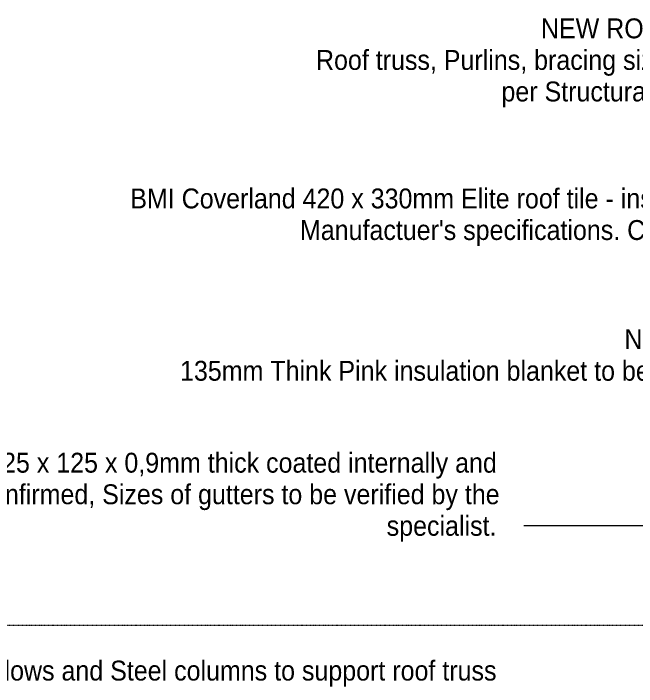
# Model space of a CAD drawing. Header units: millimetres. Extents: x -12186 to 152825, y -4386 to 9463.
# Drawn here: x -7487 to -2787, y 2991 to 8069 of the extents above; entities that cross this region are included whole.
import ezdxf

# ---------------------------------------------------------------- set-up
doc = ezdxf.new("R2010")
doc.units = ezdxf.units.MM
doc.linetypes.add('1000 Dashed', pattern=[2, 1, -1])
doc.layers.add('A-FLOR-LEVL', color=51, linetype='Continuous', lineweight=5)
doc.layers.add('G-ANNO-TEXT', color=231, linetype='Continuous', lineweight=5)
doc.styles.add('Arial_4', font='arial.ttf', dxfattribs={"width": 0.9, "height": 150})

msp = doc.modelspace()

# ---------------------------------------------------------------- linework, layer by layer
at = {"layer": 'A-FLOR-LEVL', "linetype": '1000 Dashed'}
msp.add_line((-12186, 3455), (31070.6, 3455), dxfattribs=at)
at = {"layer": 'G-ANNO-TEXT', "color": 7}
msp.add_line((-2512.1, 4203.5), (-3647.2, 4203.5), dxfattribs=at)

# ---------------------------------------------------------------- texts
at = {"layer": 'G-ANNO-TEXT', "color": 7, "char_height": 150, "attachment_point": 1, "style": 'Arial_4', "bg_fill": 3, "box_fill_scale": 1.25, "bg_fill_color": 256, "bg_fill_true_color": 13158600, "bg_fill_transparency": 0}
for s, insert, width in [('NEW ROOF STRUCTURE:', (-3508.4, 8031.4), 2821.138), ('BMI Coverland 420 x 330mm Elite roof tile - installed as per strict ', (-6605.6, 6748.2), 6573.036), ('NEW INSULATION:', (-2878.9, 5686.3), 2056.328), ('Aluminium seamless gutter, overall size 125 x 125 x 0,9mm thick coated internally and ', (-11041.6, 4754.7), 8715.947), ('New clerestory windows and Steel columns to support roof truss ', (-9199.3, 3186.4), 6486.454)]:
    msp.add_mtext(s, dxfattribs=dict(at, insert=insert, width=width))

# ---------------------------------------------------------------- next in the draw order: texts
for s, insert, width in [('Roof truss, Purlins, bracing sized and spaced as ', (-5205, 7793.2), 4877.467), ("Manufactuer's specifications. Colour - Slate Grey.", (-5325.7, 6510.1), 5021.771), ('135mm Think Pink insulation blanket to be placed on ceiling.', (-6230.5, 5448.2), 6118.479), ('externally with ColourTech G4 in colour to be confirmed, Sizes of gutters to be verified by the ', (-11565.5, 4516.6), 9350.883)]:
    msp.add_mtext(s, dxfattribs=dict(at, insert=insert, width=width))

# ---------------------------------------------------------------- next in the draw order: texts
for s, insert, width in [('per Structural Engineers details', (-3806.1, 7555.1), 3181.898), ('specialist.', (-4671.7, 4278.5), 995.696)]:
    msp.add_mtext(s, dxfattribs=dict(at, insert=insert, width=width))

doc.saveas('drawing.dxf')
